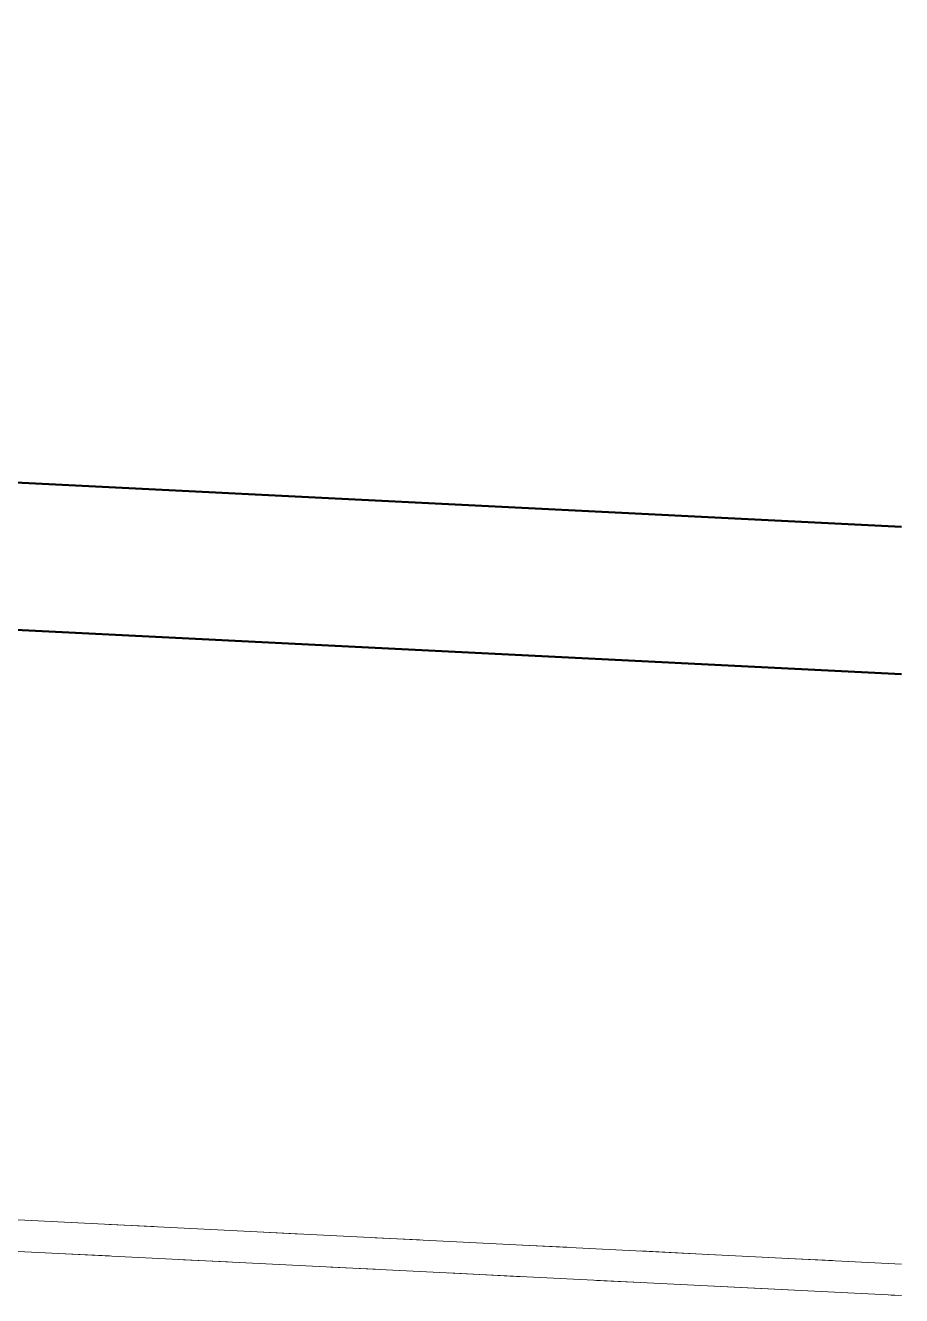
# Model space of a CAD drawing. Header units: metres. Extents: x 10 to 831, y 10 to 584.
# Drawn here: x 435.16 to 450, y 451.47 to 473 of the extents above; entities that cross this region are included whole.
import ezdxf

# ---------------------------------------------------------------- set-up
doc = ezdxf.new("R2010")
doc.units = ezdxf.units.M
doc.layers.add('CUT', color=7, linetype='Continuous', lineweight=50)
doc.layers.add('VIS', color=8, linetype='Continuous', lineweight=13)

msp = doc.modelspace()

# ---------------------------------------------------------------- linework, layer by layer
at = {"layer": 'CUT'}
for p, q in [((315, 471.252), (450, 464.503)), ((450, 462.003), (315, 468.752))]:
    msp.add_line(p, q, dxfattribs=at)
at = {"layer": 'VIS'}
for p, q in [((30, 473.002), (450, 452.002)), ((450, 451.467), (30, 472.467)), ((315, 471.252), (450, 464.503)), ((450, 462.003), (315, 468.752)), ((428.668, 465.569), (439.628, 465.021)), ((436.044, 465.201), (432.814, 465.362)), ((436.151, 465.195), (432.858, 465.36)), ((435.47, 465.229), (433.721, 465.317)), ((434.182, 465.293), (435.412, 465.232)), ((435.309, 465.237), (434.233, 465.291)), ((434.434, 465.281), (436.161, 465.195)), ((434.698, 465.267), (435.268, 465.239)), ((434.862, 465.26), (435.612, 465.222)), ((435.291, 465.238), (435.071, 465.249)), ((435.101, 465.248), (435.849, 465.21)), ((435.331, 465.236), (435.112, 465.247)), ((435.382, 465.233), (435.132, 465.246)), ((435.457, 465.23), (435.208, 465.242)), ((435.215, 465.241), (435.443, 465.231)), ((435.5, 465.227), (435.252, 465.24)), ((435.259, 465.24), (435.508, 465.227)), ((435.298, 465.238), (435.548, 465.225)), ((435.368, 465.234), (435.618, 465.221)), ((435.423, 465.231), (435.609, 465.222)), ((435.431, 465.231), (435.635, 465.221)), ((435.457, 465.23), (435.707, 465.217)), ((435.706, 465.217), (435.457, 465.23)), ((435.745, 465.215), (435.508, 465.227)), ((435.535, 465.226), (435.752, 465.215)), ((435.576, 465.224), (436.24, 465.191)), ((435.829, 465.211), (435.585, 465.223)), ((435.836, 465.211), (435.588, 465.223)), ((435.847, 465.21), (435.623, 465.221)), ((435.629, 465.221), (435.87, 465.209)), ((435.923, 465.207), (435.677, 465.219)), ((435.885, 465.209), (435.688, 465.218)), ((435.698, 465.218), (435.879, 465.209)), ((435.765, 465.214), (436.515, 465.177)), ((435.783, 465.213), (436.03, 465.201)), ((435.827, 465.211), (436.077, 465.198)), ((435.837, 465.211), (436.406, 465.182)), ((435.863, 465.21), (436.1, 465.197)), ((435.878, 465.209), (436.127, 465.196)), ((435.879, 465.209), (436.074, 465.199)), ((436.13, 465.196), (435.88, 465.209)), ((436.116, 465.197), (435.881, 465.209)), ((435.893, 465.208), (438.639, 465.07)), ((435.894, 465.208), (436.135, 465.196)), ((436.146, 465.195), (435.899, 465.207)), ((435.982, 465.204), (438.187, 465.093)), ((436.026, 465.201), (436.253, 465.19)), ((436.028, 465.201), (437.11, 465.147)), ((436.032, 465.201), (436.282, 465.188)), ((436.035, 465.201), (436.214, 465.192)), ((436.051, 465.2), (436.298, 465.188)), ((436.062, 465.2), (436.97, 465.154)), ((436.078, 465.198), (436.323, 465.187)), ((436.392, 465.183), (436.142, 465.196)), ((436.147, 465.195), (436.868, 465.159)), ((436.169, 465.194), (436.355, 465.185)), ((436.205, 465.192), (436.948, 465.155)), ((436.428, 465.181), (436.227, 465.191)), ((436.49, 465.178), (436.242, 465.191)), ((436.246, 465.19), (436.859, 465.159)), ((436.515, 465.177), (436.265, 465.189)), ((440.046, 465), (436.294, 465.188)), ((436.322, 465.187), (436.565, 465.174)), ((436.368, 465.184), (436.618, 465.171)), ((436.375, 465.183), (436.574, 465.174)), ((436.612, 465.172), (436.392, 465.183)), ((436.399, 465.183), (437.875, 465.109)), ((436.403, 465.183), (436.653, 465.17)), ((436.662, 465.17), (436.413, 465.182)), ((436.647, 465.17), (436.428, 465.181)), ((436.702, 465.168), (436.453, 465.18)), ((436.669, 465.169), (436.473, 465.179)), ((436.545, 465.175), (440.296, 464.988)), ((436.555, 465.174), (436.804, 465.163)), ((436.596, 465.173), (436.845, 465.161)), ((436.596, 465.173), (436.837, 465.161)), ((436.712, 465.167), (436.936, 465.156)), ((436.722, 465.166), (437.893, 465.108)), ((436.926, 465.156), (436.733, 465.166)), ((436.984, 465.154), (436.734, 465.166)), ((436.751, 465.165), (437, 465.153)), ((436.771, 465.164), (437.019, 465.151)), ((436.794, 465.163), (437.044, 465.151)), ((436.798, 465.163), (437.048, 465.15)), ((437.459, 465.13), (436.814, 465.162)), ((436.829, 465.161), (437.079, 465.149)), ((438.058, 465.1), (436.833, 465.161)), ((436.855, 465.16), (437.477, 465.129)), ((436.861, 465.159), (437.111, 465.147)), ((437.122, 465.147), (436.879, 465.159)), ((436.885, 465.159), (437.63, 465.121)), ((436.914, 465.157), (437.1, 465.148)), ((436.935, 465.156), (437.162, 465.144)), ((437.194, 465.143), (436.945, 465.155)), ((437.202, 465.143), (436.952, 465.155)), ((436.976, 465.154), (437.545, 465.125)), ((437.29, 465.138), (437.047, 465.15)), ((437.049, 465.15), (437.244, 465.14)), ((437.057, 465.149), (437.301, 465.137)), ((437.087, 465.148), (438.333, 465.086)), ((437.094, 465.148), (437.344, 465.135)), ((437.106, 465.147), (437.285, 465.138)), ((437.134, 465.146), (438.855, 465.06)), ((437.852, 465.11), (437.153, 465.145)), ((437.455, 465.13), (437.258, 465.139)), ((438.513, 465.077), (437.264, 465.139)), ((437.493, 465.128), (437.273, 465.139)), ((437.276, 465.139), (437.493, 465.128)), ((437.284, 465.139), (437.521, 465.126)), ((437.523, 465.126), (437.289, 465.138)), ((437.326, 465.136), (437.576, 465.124)), ((437.344, 465.135), (438.007, 465.102)), ((437.598, 465.123), (437.349, 465.135)), ((437.358, 465.135), (438.967, 465.054)), ((437.367, 465.134), (437.617, 465.121)), ((437.639, 465.12), (437.394, 465.133)), ((437.402, 465.132), (438.151, 465.095)), ((437.653, 465.12), (437.414, 465.132)), ((437.644, 465.12), (437.419, 465.131)), ((437.47, 465.129), (437.674, 465.119)), ((437.528, 465.126), (437.777, 465.113)), ((437.563, 465.125), (437.804, 465.112)), ((437.588, 465.123), (438.31, 465.087)), ((437.882, 465.109), (437.632, 465.121)), ((437.659, 465.12), (437.846, 465.11)), ((437.925, 465.106), (437.694, 465.118)), ((437.777, 465.113), (438.02, 465.101)), ((437.794, 465.113), (438.044, 465.101)), ((437.875, 465.109), (438.126, 465.096)), ((437.878, 465.109), (438.786, 465.063)), ((438.151, 465.095), (437.903, 465.108)), ((437.947, 465.105), (438.197, 465.092)), ((438.199, 465.092), (437.949, 465.105)), ((437.959, 465.104), (439.706, 465.017)), ((437.972, 465.104), (438.16, 465.095)), ((438.24, 465.091), (438.043, 465.101)), ((438.09, 465.098), (438.339, 465.086)), ((438.091, 465.098), (438.838, 465.061)), ((438.114, 465.097), (438.683, 465.069)), ((438.121, 465.096), (439.357, 465.034)), ((439.585, 465.024), (438.16, 465.095)), ((438.178, 465.094), (438.356, 465.084)), ((438.184, 465.094), (438.925, 465.056)), ((438.192, 465.093), (439.273, 465.039)), ((438.219, 465.091), (438.399, 465.082)), ((438.22, 465.091), (438.414, 465.082)), ((438.483, 465.078), (438.234, 465.091)), ((438.243, 465.091), (438.491, 465.078)), ((438.254, 465.09), (438.501, 465.077)), ((438.286, 465.088), (438.489, 465.078)), ((438.297, 465.087), (438.525, 465.077)), ((438.298, 465.087), (438.549, 465.075)), ((438.311, 465.087), (438.561, 465.075)), ((438.326, 465.086), (438.576, 465.073)), ((438.329, 465.086), (438.578, 465.073)), ((438.578, 465.073), (438.336, 465.086)), ((438.36, 465.084), (438.61, 465.072)), ((438.366, 465.084), (438.616, 465.072)), ((438.618, 465.072), (438.371, 465.084)), ((438.619, 465.072), (438.374, 465.084)), ((438.381, 465.083), (440.107, 464.997)), ((438.405, 465.082), (438.591, 465.073)), ((438.456, 465.079), (438.705, 465.067)), ((438.751, 465.065), (438.507, 465.077)), ((438.525, 465.076), (438.77, 465.064)), ((438.529, 465.076), (438.771, 465.064)), ((438.893, 465.058), (438.643, 465.07)), ((438.9, 465.058), (438.651, 465.07)), ((438.93, 465.056), (438.696, 465.067)), ((438.985, 465.053), (438.735, 465.066)), ((438.766, 465.064), (439.017, 465.052)), ((439.032, 465.051), (438.795, 465.062)), ((439.103, 465.048), (438.858, 465.06)), ((438.871, 465.059), (439.615, 465.022)), ((439.123, 465.047), (438.874, 465.059)), ((438.901, 465.058), (439.15, 465.045)), ((438.939, 465.056), (439.119, 465.047)), ((439.196, 465.043), (438.947, 465.055)), ((439.61, 465.022), (438.964, 465.055)), ((439.018, 465.052), (439.235, 465.041)), ((439.024, 465.052), (439.273, 465.039)), ((439.03, 465.051), (439.75, 465.015)), ((439.113, 465.047), (439.776, 465.014)), ((439.375, 465.034), (439.129, 465.046)), ((439.151, 465.045), (439.337, 465.036)), ((439.207, 465.042), (439.433, 465.031)), ((439.44, 465.03), (439.216, 465.042)), ((439.233, 465.041), (439.961, 465.005)), ((439.242, 465.041), (439.489, 465.028)), ((439.249, 465.04), (439.427, 465.031)), ((439.252, 465.04), (439.821, 465.012)), ((439.311, 465.037), (439.561, 465.024)), ((440.036, 465), (439.321, 465.036)), ((439.328, 465.036), (439.578, 465.024)), ((439.346, 465.035), (439.968, 465.004)), ((439.607, 465.022), (439.36, 465.034)), ((441.412, 464.932), (439.36, 465.034)), ((439.365, 465.034), (439.615, 465.022)), ((439.374, 465.034), (439.624, 465.022)), ((439.641, 465.021), (439.393, 465.033)), ((439.4, 465.033), (439.624, 465.022)), ((439.642, 465.021), (439.45, 465.03)), ((439.695, 465.017), (439.475, 465.029)), ((439.725, 465.016), (439.482, 465.029)), ((439.496, 465.028), (439.737, 465.015)), ((439.509, 465.027), (439.713, 465.017)), ((439.534, 465.026), (440.237, 464.99)), ((439.585, 465.024), (439.834, 465.011)), ((439.586, 465.023), (440.333, 464.986)), ((439.695, 465.018), (440.603, 464.973)), ((441.467, 464.929), (439.717, 465.016)), ((439.774, 465.014), (441.671, 464.919)), ((439.78, 465.014), (439.975, 465.004)), ((440.036, 465), (439.793, 465.013)), ((439.798, 465.013), (440.048, 465)), ((439.825, 465.011), (440.075, 464.999)), ((440.034, 465.001), (439.834, 465.011)), ((439.859, 465.01), (440.109, 464.997)), ((439.896, 465.008), (440.083, 464.999)), ((440.155, 464.995), (439.936, 465.005)), ((440.045, 465), (440.294, 464.988)), ((440.085, 464.998), (441.315, 464.937)), ((440.337, 464.986), (440.103, 464.998)), ((440.115, 464.997), (440.342, 464.986)), ((440.362, 464.985), (440.116, 464.996)), ((440.162, 464.995), (440.409, 464.982)), ((440.23, 464.991), (440.478, 464.978)), ((440.231, 464.991), (440.48, 464.978)), ((440.284, 464.988), (440.469, 464.979)), ((440.295, 464.988), (440.545, 464.976)), ((440.311, 464.987), (441.561, 464.924)), ((440.32, 464.986), (440.499, 464.977)), ((440.323, 464.986), (440.573, 464.974)), ((440.324, 464.986), (440.529, 464.976)), ((440.328, 464.986), (440.578, 464.974)), ((440.355, 464.985), (441.436, 464.93)), ((440.358, 464.985), (440.602, 464.973)), ((440.365, 464.985), (440.614, 464.972)), ((440.39, 464.983), (440.96, 464.954)), ((440.398, 464.982), (440.648, 464.97)), ((440.685, 464.968), (440.435, 464.981)), ((440.692, 464.968), (440.442, 464.981)), ((440.463, 464.98), (440.704, 464.968)), ((440.519, 464.976), (440.769, 464.964)), ((440.562, 464.975), (440.807, 464.962)), ((441.236, 464.941), (440.562, 464.975)), ((440.575, 464.974), (441.322, 464.937)), ((440.642, 464.971), (440.828, 464.961)), ((440.946, 464.955), (440.698, 464.968)), ((440.981, 464.954), (440.731, 464.966)), ((440.988, 464.953), (440.791, 464.963)), ((440.825, 464.961), (441.075, 464.948)), ((440.835, 464.961), (441.029, 464.951)), ((441.09, 464.948), (440.843, 464.961)), ((440.873, 464.959), (441.622, 464.921)), ((441.111, 464.947), (440.878, 464.959)), ((440.881, 464.959), (441.544, 464.925)), ((441.131, 464.946), (440.882, 464.959)), ((441.186, 464.943), (440.942, 464.956)), ((440.951, 464.955), (441.191, 464.943)), ((440.951, 464.955), (441.145, 464.945)), ((440.972, 464.954), (441.217, 464.942)), ((441.079, 464.948), (441.328, 464.936)), ((441.08, 464.948), (441.828, 464.911)), ((441.348, 464.935), (441.101, 464.947)), ((441.76, 464.914), (441.115, 464.947)), ((441.393, 464.933), (441.143, 464.946)), ((441.147, 464.945), (441.375, 464.933)), ((441.173, 464.944), (441.416, 464.932)), ((441.226, 464.941), (441.972, 464.904)), ((441.944, 464.906), (441.228, 464.941)), ((441.492, 464.928), (441.249, 464.94)), ((441.295, 464.938), (441.545, 464.925)), ((441.298, 464.938), (441.548, 464.925)), ((441.328, 464.936), (441.577, 464.923)), ((441.353, 464.935), (442.097, 464.898)), ((441.358, 464.934), (442.107, 464.897)), ((441.388, 464.933), (441.574, 464.924)), ((441.392, 464.933), (441.57, 464.924)), ((441.397, 464.933), (442.147, 464.895)), ((441.43, 464.931), (441.671, 464.919)), ((441.683, 464.918), (441.433, 464.931)), ((441.689, 464.918), (441.44, 464.93)), ((441.441, 464.93), (441.69, 464.918)), ((441.454, 464.93), (441.669, 464.919)), ((441.46, 464.929), (441.64, 464.92)), ((441.478, 464.928), (441.705, 464.917)), ((441.501, 464.928), (441.749, 464.915)), ((441.745, 464.915), (441.51, 464.927)), ((441.511, 464.927), (442.42, 464.881)), ((441.517, 464.927), (441.766, 464.914)), ((441.529, 464.926), (442.098, 464.898)), ((441.54, 464.925), (441.785, 464.913)), ((441.548, 464.925), (441.752, 464.915)), ((441.773, 464.914), (441.576, 464.923)), ((441.897, 464.907), (441.678, 464.918)), ((441.936, 464.906), (441.688, 464.918)), ((441.954, 464.905), (441.704, 464.918)), ((441.712, 464.917), (441.96, 464.904)), ((441.995, 464.903), (441.745, 464.915)), ((441.768, 464.914), (442.519, 464.876)), ((442.048, 464.9), (441.803, 464.913)), ((441.823, 464.912), (442.073, 464.899)), ((442.079, 464.899), (441.831, 464.911)), ((441.836, 464.911), (442.044, 464.9)), ((441.877, 464.909), (443.049, 464.85)), ((441.886, 464.908), (444.133, 464.796)), ((441.954, 464.905), (442.204, 464.893)), ((441.956, 464.904), (444.024, 464.802)), ((442.335, 464.886), (442.088, 464.898)), ((442.088, 464.898), (442.312, 464.887)), ((442.121, 464.897), (442.316, 464.886)), ((442.133, 464.896), (442.319, 464.886)), ((442.14, 464.895), (442.387, 464.883)), ((442.18, 464.894), (442.36, 464.885)), ((443.45, 464.83), (442.225, 464.892)), ((442.311, 464.887), (450, 464.503)), ((442.325, 464.886), (442.575, 464.874)), ((442.327, 464.886), (442.577, 464.873)), ((442.589, 464.873), (442.34, 464.885)), ((443.032, 464.851), (442.359, 464.885)), ((442.557, 464.875), (442.361, 464.885)), ((442.364, 464.885), (442.567, 464.874)), ((442.617, 464.872), (442.367, 464.884)), ((442.387, 464.883), (442.614, 464.872)), ((442.392, 464.883), (442.632, 464.871)), ((442.397, 464.882), (444.088, 464.798)), ((442.647, 464.87), (442.403, 464.882)), ((442.439, 464.88), (442.688, 464.868)), ((442.44, 464.88), (442.685, 464.868)), ((442.462, 464.88), (442.641, 464.87)), ((442.5, 464.877), (442.717, 464.866)), ((442.518, 464.876), (442.762, 464.865)), ((442.519, 464.876), (443.6, 464.822)), ((442.778, 464.864), (442.558, 464.875)), ((442.574, 464.874), (442.823, 464.861)), ((442.575, 464.874), (443.322, 464.837)), ((442.628, 464.871), (443.355, 464.834)), ((442.65, 464.87), (442.87, 464.859)), ((442.668, 464.869), (443.237, 464.841)), ((442.926, 464.856), (442.678, 464.868)), ((442.701, 464.867), (442.948, 464.855)), ((443.027, 464.851), (442.782, 464.864)), ((446.549, 464.675), (442.797, 464.863)), ((442.821, 464.861), (444.054, 464.8)), ((442.863, 464.859), (443.112, 464.847)), ((442.871, 464.859), (443.121, 464.846)), ((442.879, 464.859), (443.065, 464.85)), ((442.895, 464.858), (443.145, 464.845)), ((443.152, 464.845), (442.918, 464.856)), ((443.012, 464.852), (443.262, 464.839)), ((444.469, 464.779), (443.044, 464.851)), ((443.047, 464.85), (446.798, 464.663)), ((443.128, 464.846), (443.326, 464.836)), ((443.851, 464.81), (443.136, 464.846)), ((443.342, 464.836), (443.147, 464.845)), ((443.215, 464.841), (443.464, 464.829)), ((443.48, 464.828), (443.229, 464.841)), ((443.562, 464.825), (443.315, 464.837)), ((443.323, 464.837), (443.573, 464.824)), ((443.325, 464.837), (443.575, 464.824)), ((443.327, 464.836), (443.577, 464.824)), ((443.328, 464.836), (444.236, 464.791)), ((443.339, 464.836), (444.083, 464.798)), ((443.356, 464.834), (443.607, 464.822)), ((443.419, 464.832), (443.663, 464.819)), ((443.663, 464.819), (443.444, 464.831)), ((443.449, 464.83), (444.696, 464.768)), ((443.496, 464.827), (443.74, 464.816)), ((443.528, 464.826), (444.758, 464.764)), ((443.534, 464.826), (443.783, 464.813)), ((443.534, 464.826), (444.069, 464.799)), ((443.543, 464.825), (443.736, 464.816)), ((443.565, 464.825), (444.81, 464.762)), ((443.57, 464.824), (444.624, 464.771)), ((443.587, 464.823), (443.791, 464.813)), ((443.603, 464.822), (444.326, 464.786)), ((443.624, 464.822), (443.81, 464.812)), ((443.894, 464.808), (443.644, 464.82)), ((443.916, 464.807), (443.668, 464.819)), ((443.682, 464.819), (443.876, 464.808)), ((443.689, 464.818), (443.936, 464.805)), ((444.34, 464.785), (443.695, 464.818)), ((443.749, 464.815), (443.977, 464.803)), ((443.795, 464.812), (444.045, 464.8)), ((443.806, 464.812), (444.375, 464.784)), ((443.833, 464.811), (444.073, 464.799)), ((444.087, 464.798), (443.837, 464.811)), ((443.862, 464.81), (444.112, 464.797)), ((444.108, 464.797), (443.865, 464.81)), ((444.1, 464.798), (443.88, 464.808)), ((443.912, 464.807), (444.534, 464.776)), ((443.915, 464.807), (444.152, 464.795)), ((444.128, 464.796), (443.931, 464.806)), ((444.182, 464.793), (443.933, 464.806)), ((444.163, 464.794), (443.955, 464.805)), ((443.976, 464.803), (444.639, 464.771)), ((443.978, 464.803), (444.226, 464.791)), ((444.059, 464.799), (444.802, 464.763)), ((444.068, 464.799), (444.318, 464.786)), ((444.069, 464.799), (444.817, 464.762)), ((444.119, 464.797), (444.365, 464.784)), ((444.374, 464.784), (444.125, 464.796)), ((444.37, 464.784), (444.137, 464.796)), ((444.379, 464.784), (444.155, 464.795)), ((444.441, 464.78), (444.24, 464.791)), ((447.478, 464.629), (444.246, 464.79)), ((445.009, 464.752), (444.271, 464.789)), ((444.55, 464.775), (444.303, 464.788)), ((444.327, 464.786), (444.577, 464.774)), ((444.341, 464.785), (444.57, 464.774)), ((444.369, 464.784), (444.556, 464.774)), ((444.37, 464.784), (444.62, 464.771)), ((444.393, 464.783), (444.644, 464.771)), ((444.402, 464.783), (444.606, 464.772)), ((444.473, 464.779), (444.718, 464.767)), ((444.508, 464.777), (444.758, 464.764)), ((444.568, 464.774), (444.81, 464.762)), ((444.605, 464.772), (445.141, 464.745)), ((444.906, 464.757), (444.659, 464.769)), ((444.659, 464.769), (444.885, 464.758)), ((444.678, 464.769), (445.418, 464.731)), ((444.682, 464.769), (445.763, 464.715)), ((444.69, 464.768), (445.861, 464.71)), ((444.701, 464.768), (444.881, 464.759)), ((444.953, 464.755), (444.703, 464.768)), ((444.707, 464.767), (444.955, 464.755)), ((444.978, 464.754), (444.728, 464.766)), ((444.98, 464.754), (444.73, 464.766)), ((444.981, 464.754), (444.761, 464.764)), ((444.77, 464.764), (445.019, 464.751)), ((444.795, 464.763), (445.045, 464.75)), ((444.799, 464.763), (445.049, 464.75)), ((444.813, 464.762), (445.055, 464.75)), ((444.824, 464.762), (445.074, 464.749)), ((444.851, 464.76), (445.047, 464.75)), ((444.856, 464.76), (445.105, 464.747)), ((444.861, 464.76), (445.111, 464.747)), ((444.887, 464.758), (445.132, 464.746)), ((445.173, 464.744), (444.923, 464.757)), ((445.179, 464.744), (444.93, 464.756)), ((444.935, 464.756), (445.184, 464.744)), ((444.945, 464.755), (445.513, 464.727)), ((444.953, 464.755), (445.202, 464.743)), ((445.029, 464.751), (445.278, 464.738)), ((445.115, 464.747), (445.301, 464.737)), ((445.369, 464.734), (445.121, 464.746)), ((445.144, 464.745), (446.053, 464.7)), ((445.408, 464.732), (445.2, 464.743)), ((445.225, 464.741), (445.449, 464.73)), ((445.274, 464.739), (445.514, 464.727)), ((445.325, 464.736), (446.07, 464.699)), ((445.569, 464.724), (445.325, 464.736)), ((445.326, 464.736), (445.577, 464.724)), ((445.392, 464.733), (446.142, 464.696)), ((445.452, 464.73), (445.696, 464.717)), ((445.758, 464.715), (445.519, 464.726)), ((445.786, 464.713), (445.54, 464.726)), ((445.564, 464.724), (445.812, 464.712)), ((445.564, 464.724), (446.311, 464.687)), ((445.602, 464.723), (446.343, 464.685)), ((445.626, 464.721), (445.829, 464.711)), ((445.677, 464.718), (446.212, 464.692)), ((445.936, 464.706), (445.686, 464.718)), ((445.744, 464.716), (446.408, 464.682)), ((445.78, 464.714), (446.022, 464.702)), ((445.795, 464.712), (446.046, 464.7)), ((445.824, 464.712), (446.074, 464.699)), ((446.49, 464.678), (445.846, 464.71)), ((445.86, 464.71), (446.11, 464.697)), ((446.109, 464.697), (445.86, 464.71)), ((445.86, 464.71), (446.047, 464.7)), ((445.869, 464.709), (446.118, 464.697)), ((446.17, 464.694), (445.921, 464.707)), ((445.933, 464.706), (446.183, 464.693)), ((446.175, 464.694), (445.95, 464.705)), ((445.988, 464.703), (447.709, 464.617)), ((446.005, 464.702), (446.254, 464.69)), ((446.021, 464.702), (446.249, 464.69)), ((446.022, 464.702), (446.217, 464.692)), ((446.023, 464.702), (446.265, 464.689)), ((446.083, 464.698), (446.652, 464.67)), ((446.16, 464.695), (446.406, 464.682)), ((446.172, 464.694), (446.386, 464.683)), ((446.19, 464.693), (446.375, 464.683)), ((446.198, 464.692), (446.447, 464.68)), ((448.253, 464.59), (446.201, 464.692)), ((446.456, 464.679), (446.212, 464.692)), ((446.963, 464.654), (446.213, 464.692)), ((446.582, 464.673), (446.333, 464.686)), ((446.356, 464.684), (446.6, 464.673)), ((446.403, 464.683), (446.611, 464.672)), ((446.429, 464.681), (446.673, 464.669)), ((446.442, 464.68), (446.645, 464.67)), ((446.653, 464.67), (446.445, 464.68)), ((446.456, 464.679), (446.704, 464.668)), ((446.773, 464.664), (446.526, 464.676)), ((446.833, 464.661), (446.591, 464.673)), ((446.606, 464.672), (446.793, 464.663)), ((446.875, 464.659), (446.68, 464.668)), ((446.934, 464.656), (446.683, 464.668)), ((446.936, 464.656), (446.686, 464.668)), ((446.715, 464.667), (446.955, 464.654)), ((446.747, 464.665), (446.988, 464.653)), ((446.747, 464.665), (447.283, 464.639)), ((447.023, 464.651), (446.775, 464.663)), ((447.03, 464.651), (446.786, 464.663)), ((446.854, 464.66), (447.104, 464.648)), ((446.86, 464.659), (447.109, 464.647)), ((446.891, 464.658), (447.14, 464.645)), ((446.93, 464.656), (447.157, 464.644)), ((446.944, 464.656), (448.421, 464.582)), ((447.172, 464.644), (446.952, 464.655)), ((446.961, 464.654), (447.869, 464.609)), ((447.183, 464.644), (446.963, 464.654)), ((447.01, 464.652), (447.198, 464.642)), ((447.012, 464.652), (448.621, 464.572)), ((447.052, 464.65), (448.298, 464.588)), ((447.058, 464.649), (447.806, 464.612)), ((447.381, 464.634), (447.134, 464.646)), ((447.334, 464.636), (447.141, 464.645)), ((447.148, 464.645), (447.395, 464.633)), ((450, 464.502), (447.193, 464.643)), ((447.221, 464.642), (447.79, 464.613)), ((447.476, 464.629), (447.227, 464.641)), ((447.257, 464.639), (447.868, 464.609)), ((447.261, 464.639), (448.494, 464.578)), ((447.278, 464.639), (447.927, 464.606)), ((447.296, 464.637), (447.545, 464.625)), ((447.971, 464.604), (447.297, 464.637)), ((447.298, 464.637), (447.483, 464.629)), ((448.014, 464.602), (447.305, 464.637)), ((447.324, 464.636), (447.573, 464.624)), ((447.334, 464.636), (447.578, 464.623)), ((447.367, 464.634), (448.116, 464.596)), ((447.629, 464.621), (447.396, 464.632)), ((447.407, 464.632), (447.651, 464.62)), ((447.673, 464.619), (447.423, 464.631)), ((447.665, 464.619), (447.427, 464.631)), ((447.661, 464.62), (447.464, 464.63)), ((447.5, 464.628), (447.75, 464.615)), ((447.502, 464.628), (448.674, 464.569)), ((447.512, 464.627), (448.175, 464.594)), ((447.76, 464.615), (447.513, 464.627)), ((447.58, 464.623), (448.322, 464.587)), ((448.352, 464.585), (447.617, 464.622)), ((447.894, 464.608), (447.644, 464.62)), ((447.936, 464.606), (447.686, 464.618)), ((447.69, 464.618), (448.436, 464.581)), ((447.897, 464.608), (447.69, 464.618)), ((447.952, 464.605), (447.701, 464.618)), ((447.713, 464.617), (447.956, 464.605)), ((447.771, 464.614), (448.021, 464.601)), ((447.799, 464.613), (448.049, 464.6)), ((447.807, 464.612), (448.552, 464.575)), ((447.819, 464.611), (448.355, 464.585)), ((447.826, 464.611), (448.076, 464.599)), ((447.839, 464.611), (448.065, 464.599)), ((447.879, 464.609), (450, 464.502)), ((447.913, 464.607), (448.137, 464.596)), ((449.353, 464.535), (447.928, 464.606)), ((447.94, 464.606), (449.188, 464.543)), ((447.942, 464.606), (448.122, 464.596)), ((447.952, 464.605), (448.701, 464.567)), ((447.963, 464.605), (448.206, 464.592)), ((448.29, 464.588), (448.047, 464.6)), ((448.097, 464.597), (448.283, 464.588)), ((448.371, 464.584), (448.124, 464.596)), ((448.156, 464.595), (448.877, 464.558)), ((448.23, 464.591), (450, 464.502)), ((448.446, 464.58), (448.249, 464.59)), ((448.296, 464.588), (448.546, 464.575)), ((448.323, 464.587), (448.573, 464.574)), ((448.353, 464.585), (448.603, 464.572)), ((448.36, 464.584), (448.549, 464.575)), ((448.385, 464.583), (448.629, 464.571)), ((448.389, 464.583), (448.638, 464.571)), ((449.071, 464.549), (448.426, 464.581)), ((448.428, 464.581), (448.678, 464.568)), ((448.478, 464.579), (449.101, 464.548)), ((448.48, 464.579), (448.685, 464.568)), ((448.745, 464.565), (448.499, 464.577)), ((448.519, 464.577), (448.768, 464.564)), ((448.553, 464.575), (448.802, 464.562)), ((448.63, 464.571), (448.877, 464.558)), ((448.848, 464.56), (448.648, 464.57)), ((448.68, 464.568), (448.922, 464.557)), ((448.935, 464.555), (448.686, 464.568)), ((448.976, 464.553), (448.726, 464.566)), ((448.753, 464.565), (448.948, 464.555)), ((448.802, 464.562), (449.047, 464.55)), ((448.821, 464.562), (449.071, 464.549)), ((448.825, 464.561), (449.075, 464.548)), ((449.078, 464.548), (448.829, 464.561)), ((449.103, 464.548), (448.853, 464.56)), ((448.866, 464.559), (449.615, 464.521)), ((448.933, 464.556), (449.181, 464.543)), ((448.996, 464.553), (449.245, 464.54)), ((449.009, 464.552), (450, 464.503)), ((449.231, 464.541), (449.035, 464.551)), ((449.051, 464.55), (449.3, 464.538)), ((449.318, 464.536), (449.093, 464.548)), ((449.362, 464.534), (449.114, 464.547)), ((449.125, 464.546), (449.362, 464.534)), ((449.141, 464.546), (449.685, 464.518)), ((449.385, 464.533), (449.165, 464.544)), ((449.201, 464.543), (449.428, 464.531)), ((449.247, 464.54), (449.425, 464.531)), ((449.495, 464.528), (449.248, 464.54)), ((449.281, 464.538), (449.944, 464.505)), ((449.296, 464.538), (449.546, 464.525)), ((449.296, 464.538), (449.908, 464.507)), ((449.299, 464.538), (449.549, 464.525)), ((449.572, 464.524), (449.324, 464.536)), ((449.572, 464.524), (449.334, 464.536)), ((449.388, 464.533), (450, 464.502)), ((449.661, 464.519), (449.411, 464.532)), ((449.418, 464.531), (449.661, 464.519)), ((449.431, 464.531), (450, 464.503)), ((449.441, 464.53), (450, 464.503)), ((449.498, 464.527), (449.688, 464.518)), ((449.747, 464.515), (449.504, 464.527)), ((449.558, 464.524), (450, 464.502)), ((449.589, 464.523), (449.774, 464.514)), ((449.597, 464.522), (450, 464.502)), ((449.849, 464.51), (449.6, 464.522)), ((449.618, 464.521), (449.866, 464.509)), ((449.885, 464.508), (449.641, 464.52)), ((449.647, 464.52), (449.889, 464.508)), ((449.679, 464.519), (449.928, 464.506)), ((449.936, 464.505), (449.685, 464.518)), ((449.781, 464.514), (450, 464.502)), ((449.792, 464.513), (450, 464.503)), ((450, 464.502), (449.8, 464.513)), ((449.823, 464.512), (450, 464.503)), ((449.825, 464.511), (450, 464.502)), ((449.852, 464.51), (450, 464.503)), ((449.88, 464.509), (450, 464.503)), ((450, 464.502), (449.916, 464.507)), ((449.923, 464.507), (450, 464.503)), ((439.046, 462.55), (433.793, 462.813)), ((434.044, 462.8), (438.795, 462.562)), ((434.056, 462.799), (438.281, 462.588)), ((439.385, 462.534), (434.27, 462.789)), ((434.879, 462.758), (435.954, 462.705)), ((434.881, 462.758), (435.631, 462.721)), ((434.937, 462.755), (435.184, 462.744)), ((434.97, 462.754), (436.219, 462.692)), ((434.988, 462.753), (435.237, 462.74)), ((435.103, 462.748), (435.353, 462.735)), ((436.101, 462.697), (435.142, 462.745)), ((435.157, 462.745), (435.405, 462.732)), ((435.161, 462.745), (435.41, 462.732)), ((435.291, 462.738), (435.511, 462.727)), ((435.6, 462.723), (435.35, 462.735)), ((435.576, 462.724), (435.355, 462.735)), ((435.395, 462.732), (435.617, 462.721)), ((435.398, 462.732), (436.072, 462.699)), ((435.437, 462.731), (435.687, 462.718)), ((435.476, 462.728), (436.725, 462.666)), ((435.491, 462.728), (435.688, 462.718)), ((435.517, 462.726), (435.756, 462.715)), ((435.805, 462.712), (435.614, 462.722)), ((435.618, 462.721), (435.849, 462.71)), ((435.619, 462.721), (435.846, 462.71)), ((435.626, 462.721), (435.827, 462.711)), ((435.631, 462.721), (435.88, 462.709)), ((435.706, 462.717), (435.955, 462.705)), ((436.956, 462.654), (435.707, 462.717)), ((435.745, 462.715), (436.461, 462.679)), ((435.822, 462.712), (436.033, 462.701)), ((435.829, 462.711), (436.56, 462.675)), ((435.885, 462.708), (436.135, 462.696)), ((435.923, 462.707), (436.17, 462.694)), ((435.957, 462.704), (437.207, 462.642)), ((436.022, 462.702), (437.272, 462.639)), ((436.246, 462.69), (436.043, 462.701)), ((436.101, 462.697), (436.351, 462.685)), ((436.146, 462.695), (436.393, 462.683)), ((436.171, 462.694), (436.392, 462.683)), ((436.821, 462.662), (436.189, 462.693)), ((436.41, 462.682), (436.226, 462.691)), ((436.277, 462.688), (436.473, 462.679)), ((436.283, 462.688), (436.504, 462.678)), ((436.382, 462.683), (436.631, 462.671)), ((436.486, 462.678), (436.737, 462.666)), ((436.658, 462.67), (436.907, 462.657)), ((436.893, 462.658), (436.677, 462.668)), ((436.703, 462.668), (436.952, 462.655)), ((436.736, 462.666), (438.975, 462.554)), ((437.094, 462.648), (436.846, 462.66)), ((436.886, 462.658), (437.136, 462.645)), ((436.91, 462.657), (437.156, 462.644)), ((436.936, 462.656), (437.186, 462.643)), ((436.956, 462.654), (437.196, 462.643)), ((437.344, 462.636), (437.123, 462.647)), ((437.391, 462.633), (437.141, 462.645)), ((437.185, 462.643), (437.361, 462.635)), ((437.194, 462.643), (437.419, 462.631)), ((437.29, 462.638), (437.533, 462.626)), ((437.626, 462.621), (437.38, 462.634)), ((437.382, 462.634), (438.132, 462.596)), ((437.607, 462.622), (437.406, 462.632)), ((437.659, 462.62), (437.425, 462.631)), ((437.455, 462.63), (437.65, 462.62)), ((437.459, 462.63), (438.104, 462.597)), ((437.485, 462.628), (437.735, 462.615)), ((437.493, 462.628), (437.714, 462.617)), ((437.568, 462.624), (439.284, 462.538)), ((437.598, 462.622), (437.848, 462.61)), ((437.63, 462.621), (437.877, 462.609)), ((437.953, 462.605), (437.725, 462.616)), ((437.763, 462.615), (440.728, 462.466)), ((438.051, 462.6), (437.802, 462.613)), ((437.886, 462.608), (438.136, 462.596)), ((437.887, 462.608), (438.114, 462.597)), ((437.896, 462.608), (438.142, 462.596)), ((437.905, 462.608), (438.153, 462.595)), ((437.925, 462.606), (438.155, 462.595)), ((437.93, 462.606), (440.032, 462.501)), ((437.93, 462.606), (438.141, 462.596)), ((437.936, 462.606), (438.186, 462.593)), ((437.939, 462.606), (438.189, 462.593)), ((437.975, 462.604), (438.724, 462.567)), ((438.61, 462.572), (438.06, 462.6)), ((438.079, 462.599), (438.307, 462.587)), ((438.286, 462.588), (438.081, 462.599)), ((438.086, 462.598), (438.795, 462.562)), ((438.115, 462.596), (438.329, 462.586)), ((438.129, 462.596), (438.368, 462.584)), ((438.874, 462.559), (438.135, 462.596)), ((438.154, 462.595), (438.404, 462.582)), ((438.786, 462.563), (438.211, 462.592)), ((438.24, 462.591), (438.436, 462.581)), ((438.529, 462.576), (438.287, 462.588)), ((438.478, 462.578), (438.287, 462.588)), ((438.589, 462.573), (438.34, 462.586)), ((438.374, 462.584), (438.594, 462.573)), ((438.395, 462.582), (438.635, 462.57)), ((438.485, 462.578), (438.735, 462.566)), ((438.513, 462.577), (438.763, 462.565)), ((438.597, 462.572), (439.346, 462.535)), ((438.618, 462.572), (438.865, 462.559)), ((438.871, 462.559), (438.623, 462.572)), ((439.955, 462.505), (438.705, 462.567)), ((438.751, 462.565), (438.995, 462.553)), ((439.057, 462.549), (438.84, 462.561)), ((438.882, 462.558), (439.132, 462.546)), ((438.886, 462.558), (439.136, 462.546)), ((439.113, 462.547), (438.892, 462.558)), ((438.936, 462.555), (439.186, 462.543)), ((438.991, 462.553), (439.215, 462.541)), ((438.998, 462.553), (439.248, 462.54)), ((439.024, 462.552), (439.221, 462.541)), ((439.103, 462.548), (439.349, 462.535)), ((439.196, 462.543), (439.445, 462.53)), ((439.496, 462.527), (439.254, 462.54)), ((439.255, 462.539), (439.915, 462.507)), ((439.532, 462.526), (439.355, 462.535)), ((439.455, 462.529), (440.205, 462.493)), ((439.512, 462.527), (446.755, 462.165)), ((440.196, 462.493), (439.562, 462.524)), ((439.61, 462.522), (440.254, 462.49)), ((439.615, 462.521), (440.248, 462.49)), ((439.849, 462.51), (439.624, 462.521)), ((439.975, 462.504), (439.761, 462.514)), ((440.003, 462.502), (439.769, 462.514)), ((439.77, 462.514), (440, 462.502)), ((439.809, 462.512), (440.006, 462.502)), ((440.005, 462.502), (439.815, 462.512)), ((439.882, 462.509), (440.632, 462.471)), ((439.887, 462.508), (440.136, 462.495)), ((439.935, 462.505), (440.186, 462.493)), ((439.938, 462.505), (440.188, 462.493)), ((439.967, 462.504), (442.216, 462.392)), ((439.984, 462.504), (440.233, 462.491)), ((440.018, 462.501), (441.767, 462.414)), ((440.036, 462.5), (440.275, 462.488)), ((440.094, 462.498), (440.343, 462.486)), ((440.102, 462.498), (440.348, 462.485)), ((440.324, 462.487), (440.12, 462.496)), ((440.149, 462.495), (440.398, 462.482)), ((440.155, 462.495), (440.383, 462.483)), ((440.212, 462.492), (440.455, 462.48)), ((440.463, 462.48), (440.221, 462.491)), ((440.443, 462.481), (440.259, 462.49)), ((440.275, 462.489), (440.496, 462.478)), ((445.048, 462.25), (440.296, 462.487)), ((440.315, 462.487), (440.555, 462.475)), ((440.577, 462.473), (440.332, 462.486)), ((440.362, 462.485), (440.609, 462.472)), ((440.393, 462.483), (440.643, 462.471)), ((440.428, 462.481), (440.636, 462.471)), ((440.473, 462.479), (441.223, 462.442)), ((440.546, 462.475), (445.298, 462.237)), ((440.576, 462.473), (440.797, 462.462)), ((440.595, 462.473), (440.791, 462.463)), ((440.881, 462.459), (440.66, 462.47)), ((440.787, 462.463), (441.012, 462.452)), ((440.79, 462.463), (441.029, 462.451)), ((440.886, 462.458), (441.136, 462.446)), ((440.935, 462.456), (441.185, 462.443)), ((441.14, 462.446), (440.936, 462.456)), ((440.983, 462.453), (441.233, 462.441)), ((441.22, 462.442), (441.004, 462.452)), ((441.09, 462.448), (441.337, 462.435)), ((441.092, 462.448), (441.342, 462.435)), ((441.107, 462.447), (441.321, 462.437)), ((441.162, 462.445), (441.383, 462.433)), ((441.43, 462.431), (441.188, 462.443)), ((441.855, 462.409), (441.28, 462.439)), ((441.54, 462.426), (441.291, 462.438)), ((441.533, 462.426), (441.342, 462.435)), ((441.348, 462.435), (441.595, 462.423)), ((441.38, 462.433), (441.631, 462.421)), ((441.38, 462.433), (441.576, 462.423)), ((441.383, 462.433), (441.632, 462.421)), ((441.457, 462.43), (441.678, 462.418)), ((441.646, 462.42), (441.895, 462.408)), ((441.673, 462.419), (441.917, 462.406)), ((441.674, 462.419), (441.881, 462.409)), ((441.689, 462.418), (441.938, 462.405)), ((441.723, 462.417), (441.934, 462.406)), ((441.755, 462.415), (441.994, 462.403)), ((441.76, 462.414), (442.835, 462.361)), ((441.886, 462.408), (442.136, 462.395)), ((441.935, 462.406), (442.684, 462.369)), ((441.938, 462.405), (442.188, 462.393)), ((441.944, 462.405), (442.659, 462.37)), ((441.954, 462.405), (443.703, 462.317)), ((441.97, 462.404), (442.197, 462.392)), ((441.983, 462.404), (442.732, 462.366)), ((442.027, 462.401), (443.858, 462.31)), ((442.049, 462.4), (442.271, 462.389)), ((442.077, 462.399), (442.307, 462.387)), ((442.079, 462.399), (442.82, 462.361)), ((442.643, 462.37), (442.093, 462.398)), ((442.134, 462.396), (442.807, 462.362)), ((442.364, 462.385), (442.159, 462.394)), ((443.453, 462.33), (442.204, 462.392)), ((442.335, 462.386), (442.581, 462.373)), ((442.352, 462.385), (442.596, 462.372)), ((442.383, 462.384), (443.133, 462.346)), ((442.688, 462.368), (442.468, 462.379)), ((442.47, 462.379), (445.166, 462.244)), ((442.821, 462.361), (442.575, 462.374)), ((442.815, 462.362), (442.58, 462.373)), ((442.589, 462.373), (442.839, 462.361)), ((442.687, 462.368), (442.936, 462.356)), ((442.778, 462.364), (442.999, 462.352)), ((442.88, 462.358), (443.13, 462.346)), ((442.887, 462.358), (444.137, 462.296)), ((442.894, 462.358), (443.143, 462.346)), ((442.918, 462.356), (443.125, 462.346)), ((442.937, 462.356), (443.187, 462.343)), ((443.57, 462.324), (442.937, 462.356)), ((442.943, 462.356), (443.193, 462.343)), ((442.971, 462.354), (443.721, 462.317)), ((443.339, 462.336), (443.091, 462.348)), ((443.134, 462.346), (443.377, 462.333)), ((443.143, 462.346), (443.89, 462.308)), ((443.383, 462.333), (443.167, 462.344)), ((443.178, 462.344), (443.417, 462.332)), ((443.194, 462.343), (443.434, 462.331)), ((443.528, 462.326), (443.283, 462.338)), ((443.321, 462.337), (443.567, 462.324)), ((443.342, 462.336), (443.539, 462.325)), ((443.379, 462.333), (443.628, 462.321)), ((443.409, 462.332), (444.041, 462.3)), ((443.622, 462.322), (443.421, 462.332)), ((443.434, 462.331), (443.684, 462.318)), ((443.481, 462.329), (443.731, 462.316)), ((443.562, 462.324), (443.809, 462.312)), ((443.639, 462.321), (443.84, 462.311)), ((443.885, 462.308), (443.656, 462.32)), ((443.659, 462.32), (443.88, 462.308)), ((443.976, 462.303), (443.755, 462.315)), ((443.851, 462.31), (444.566, 462.274)), ((443.883, 462.308), (444.133, 462.296)), ((443.922, 462.307), (444.152, 462.295)), ((443.93, 462.306), (444.603, 462.273)), ((443.937, 462.305), (444.187, 462.293)), ((444.206, 462.292), (444.015, 462.302)), ((444.741, 462.265), (444.024, 462.302)), ((444.087, 462.298), (444.336, 462.285)), ((444.1, 462.298), (444.313, 462.287)), ((444.108, 462.297), (444.351, 462.285)), ((444.128, 462.296), (444.324, 462.286)), ((444.182, 462.293), (444.432, 462.281)), ((444.402, 462.283), (444.199, 462.293)), ((444.238, 462.29), (444.466, 462.279)), ((444.476, 462.279), (444.293, 462.288)), ((444.306, 462.287), (444.55, 462.275)), ((444.307, 462.287), (444.554, 462.275)), ((444.34, 462.285), (444.986, 462.253)), ((444.924, 462.256), (444.349, 462.285)), ((444.381, 462.284), (444.631, 462.271)), ((444.393, 462.283), (444.644, 462.27)), ((444.434, 462.281), (444.684, 462.269)), ((444.481, 462.279), (445.23, 462.241)), ((444.55, 462.275), (444.798, 462.263)), ((444.634, 462.271), (444.874, 462.259)), ((444.884, 462.259), (445.634, 462.221)), ((444.887, 462.258), (445.638, 462.221)), ((444.913, 462.257), (445.109, 462.247)), ((444.939, 462.255), (446.574, 462.174)), ((444.964, 462.255), (447.713, 462.117)), ((444.97, 462.254), (446.22, 462.192)), ((444.981, 462.254), (445.201, 462.243)), ((444.992, 462.253), (448.721, 462.067)), ((445.009, 462.252), (445.255, 462.24)), ((445.013, 462.252), (446.262, 462.189)), ((445.218, 462.242), (445.014, 462.252)), ((445.061, 462.25), (448.025, 462.101)), ((445.085, 462.248), (445.834, 462.211)), ((445.137, 462.245), (445.886, 462.208)), ((445.154, 462.245), (445.376, 462.234)), ((445.179, 462.243), (445.429, 462.231)), ((446.452, 462.18), (445.202, 462.243)), ((445.547, 462.225), (445.33, 462.236)), ((445.553, 462.225), (445.376, 462.234)), ((445.627, 462.221), (445.392, 462.233)), ((445.394, 462.233), (445.644, 462.221)), ((445.434, 462.231), (445.684, 462.219)), ((445.452, 462.23), (446.202, 462.192)), ((445.517, 462.226), (445.727, 462.216)), ((445.744, 462.216), (445.523, 462.226)), ((445.734, 462.216), (445.543, 462.226)), ((445.819, 462.212), (445.569, 462.224)), ((445.569, 462.224), (445.812, 462.212)), ((445.698, 462.217), (445.894, 462.208)), ((445.929, 462.206), (445.716, 462.216)), ((445.726, 462.216), (445.95, 462.205)), ((445.758, 462.215), (446.473, 462.179)), ((445.861, 462.209), (446.082, 462.198)), ((445.882, 462.209), (446.132, 462.196)), ((445.936, 462.206), (446.187, 462.193)), ((445.979, 462.203), (446.229, 462.191)), ((446.027, 462.201), (446.276, 462.189)), ((446.034, 462.201), (446.281, 462.189)), ((446.042, 462.201), (446.263, 462.189)), ((446.17, 462.194), (446.419, 462.182)), ((446.177, 462.193), (446.925, 462.156)), ((446.228, 462.191), (446.459, 462.18)), ((446.48, 462.178), (446.234, 462.191)), ((446.259, 462.189), (446.503, 462.178)), ((446.944, 462.155), (446.311, 462.187)), ((446.384, 462.183), (446.634, 462.171)), ((446.387, 462.183), (446.638, 462.171)), ((446.433, 462.181), (446.683, 462.168)), ((446.483, 462.178), (446.68, 462.168)), ((446.49, 462.178), (447.136, 462.145)), ((446.676, 462.168), (446.493, 462.178)), ((446.507, 462.177), (446.734, 462.166)), ((446.553, 462.175), (446.793, 462.163)), ((446.582, 462.173), (446.832, 462.161)), ((446.593, 462.173), (446.841, 462.161)), ((446.596, 462.173), (447.305, 462.137)), ((446.634, 462.171), (447.382, 462.134)), ((446.773, 462.164), (447.019, 462.151)), ((450, 462.002), (446.798, 462.163)), ((446.893, 462.158), (447.144, 462.145)), ((446.911, 462.157), (449.149, 462.045)), ((446.929, 462.156), (447.15, 462.145)), ((446.942, 462.155), (447.192, 462.143)), ((446.978, 462.154), (447.229, 462.141)), ((446.991, 462.153), (447.241, 462.141)), ((447.261, 462.139), (447.014, 462.152)), ((447.023, 462.151), (447.27, 462.139)), ((447.03, 462.151), (447.273, 462.139)), ((447.048, 462.15), (450, 462.002)), ((447.257, 462.139), (447.053, 462.15)), ((447.091, 462.148), (447.305, 462.137)), ((447.183, 462.144), (447.404, 462.133)), ((447.202, 462.142), (447.835, 462.111)), ((447.512, 462.127), (447.291, 462.138)), ((447.384, 462.134), (448.134, 462.096)), ((447.388, 462.133), (447.638, 462.12)), ((447.609, 462.122), (447.417, 462.132)), ((447.469, 462.129), (448.218, 462.091)), ((447.71, 462.117), (447.494, 462.128)), ((447.522, 462.127), (447.746, 462.115)), ((447.807, 462.112), (447.558, 462.125)), ((447.818, 462.111), (447.569, 462.124)), ((447.581, 462.124), (448.329, 462.086)), ((447.665, 462.119), (448.38, 462.084)), ((447.673, 462.119), (447.922, 462.106)), ((447.71, 462.117), (447.939, 462.106)), ((447.971, 462.104), (447.736, 462.115)), ((447.76, 462.115), (448.006, 462.102)), ((447.862, 462.11), (449.577, 462.024)), ((447.933, 462.106), (448.183, 462.094)), ((447.962, 462.105), (448.208, 462.092)), ((447.993, 462.103), (448.233, 462.091)), ((448.064, 462.1), (448.285, 462.088)), ((448.083, 462.099), (448.33, 462.086)), ((449.45, 462.03), (448.201, 462.093)), ((448.407, 462.082), (448.216, 462.091)), ((448.509, 462.077), (448.326, 462.086)), ((448.388, 462.083), (448.638, 462.071)), ((448.446, 462.08), (448.642, 462.071)), ((448.451, 462.08), (450, 462.003)), ((448.478, 462.079), (448.727, 462.066)), ((448.489, 462.078), (448.74, 462.066)), ((448.491, 462.078), (448.735, 462.066)), ((448.506, 462.077), (448.753, 462.065)), ((448.534, 462.076), (448.765, 462.064)), ((448.604, 462.072), (448.853, 462.06)), ((448.629, 462.071), (448.879, 462.058)), ((448.67, 462.069), (448.919, 462.057)), ((448.745, 462.065), (448.993, 462.053)), ((448.775, 462.063), (449.002, 462.053)), ((448.853, 462.06), (449.102, 462.048)), ((448.868, 462.059), (449.614, 462.022)), ((448.885, 462.058), (449.135, 462.046)), ((448.933, 462.056), (449.183, 462.043)), ((448.945, 462.055), (449.165, 462.044)), ((449.071, 462.049), (449.716, 462.017)), ((449.078, 462.048), (449.327, 462.036)), ((449.296, 462.038), (449.092, 462.048)), ((449.431, 462.031), (449.186, 462.043)), ((449.231, 462.041), (449.427, 462.031)), ((449.309, 462.037), (449.52, 462.026)), ((449.318, 462.037), (449.543, 462.026)), ((449.388, 462.033), (449.638, 462.02)), ((449.394, 462.033), (449.644, 462.02)), ((449.432, 462.031), (449.672, 462.019)), ((449.637, 462.02), (449.436, 462.031)), ((449.466, 462.029), (449.714, 462.017)), ((449.477, 462.029), (449.726, 462.016)), ((449.495, 462.028), (449.742, 462.015)), ((449.545, 462.026), (449.774, 462.014)), ((449.572, 462.024), (449.82, 462.012)), ((449.572, 462.024), (450, 462.002)), ((449.874, 462.009), (449.657, 462.019)), ((449.667, 462.019), (449.916, 462.006)), ((449.732, 462.016), (449.979, 462.004)), ((449.934, 462.006), (449.744, 462.015)), ((449.882, 462.009), (450, 462.003)), ((449.885, 462.009), (450, 462.003)), ((449.933, 462.006), (450, 462.003)), ((449.952, 462.005), (450, 462.003)), ((449.967, 462.004), (450, 462.002)), ((449.988, 462.003), (450, 462.002)), ((437.332, 452.636), (436.583, 452.673)), ((439.831, 452.511), (439.081, 452.548)), ((441.83, 452.411), (441.08, 452.448)), ((444.329, 452.286), (443.579, 452.324)), ((435.833, 452.176), (436.583, 452.139)), ((437.832, 452.076), (438.582, 452.038)), ((446.828, 452.161), (445.578, 452.224)), ((448.827, 452.061), (448.078, 452.099)), ((440.331, 451.951), (441.08, 451.913)), ((442.33, 451.851), (443.579, 451.788)), ((444.829, 451.726), (445.578, 451.688)), ((446.828, 451.626), (448.078, 451.563)), ((449.826, 451.476), (450, 451.467))]:
    msp.add_line(p, q, dxfattribs=at)

doc.saveas('drawing.dxf')
